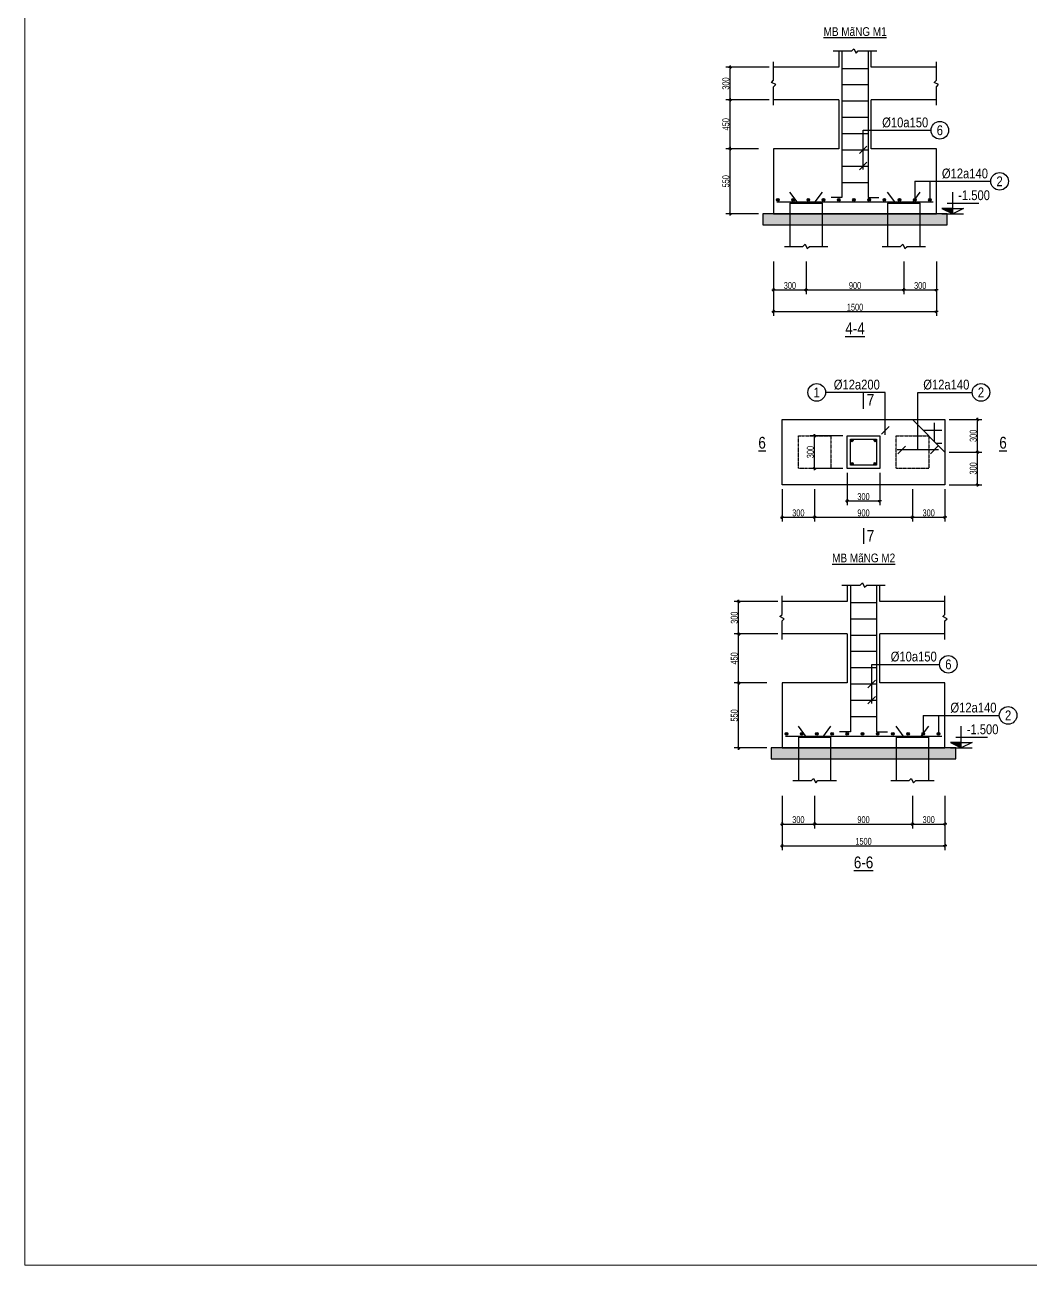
# Model space of a CAD drawing. Extents: x -79995 to 347433, y -157641 to 104789.
# Drawn here: x 248893 to 258151, y 6642 to 18065 of the extents above; entities that cross this region are included whole.
import ezdxf
from ezdxf.enums import TextEntityAlignment as Align

# ---------------------------------------------------------------- set-up
doc = ezdxf.new("R2010")
doc.units = 0
doc.linetypes.add('HIDDEN2', pattern=[0.1875, 0.125, -0.0625])
doc.layers.get('DEFPOINTS').update_dxf_attribs({"linetype": 'CONTINUOUS'})
for name, color, linetype in [('DIM', 1, 'CONTINUOUS'), ('STEEL', 4, 'CONTINUOUS'), ('TEXT', 7, 'CONTINUOUS')]:
    doc.layers.add(name, color=color, linetype=linetype)
doc.layers.add('TEXT NHỎ KC Dim - Ghi chú', color=3, linetype='CONTINUOUS', lineweight=18)
doc.styles.add('ARIAL', font='', dxfattribs={"width": 0.75})
doc.styles.add('ARIALH', font='', dxfattribs={"width": 0.75})
doc.styles.add('VNARIALH', font='', dxfattribs={"width": 0.75})
doc.styles.get('ARIAL').set_extended_font_data('RD Arial Narrow E')
doc.styles.get('ARIALH').set_extended_font_data('RD Arial NarrowH')
doc.styles.get('VNARIALH').set_extended_font_data('RD Arial NarrowH')
doc.dimstyles.new('DIM11', dxfattribs={"dimtxt": 63, "dimasz": 10.5, "dimexe": 40, "dimexo": 40, "dimgap": 7.875, "dimtad": 1, "dimdec": 0, "dimzin": 0, "dimdsep": 46, "dimtxsty": 'ARIAL', "dimblk": 'GACHCHEO', "dimcen": 0.09, "dimclre": 1, "dimclrt": 2, "dimadec": 0, "dimazin": 0, "dimtfac": 1, "dimtdec": 4, "dimtmove": 0, "dimatfit": 0, "dimldrblk": 'GACHCHEO', "dimfxl": 1, "dimtolj": 1, "dimtzin": 0, "dimarcsym": 0})

# ---------------------------------------------------------------- blocks, each defined once
blk = doc.blocks.new('GACHCHEO')
at = {"layer": 'DIM'}
for p, q in [((1.5, 0), (-1.5, 0)), ((0, 1.5), (0, -1.5))]:
    blk.add_line(p, q, dxfattribs=at)
at = {"layer": 'DIM', "color": 3}
blk.add_line((-1, -1), (1, 1), dxfattribs=at)
blk = doc.blocks.new('*D1883')
at = {"layer": 'DEFPOINTS', "color": 0, "transparency": 16777216}
for p in [(256166, 14280), (256466, 14280), (256466, 13980)]:
    blk.add_point(p, dxfattribs=at)
at = {"layer": 'TEXT', "color": 1, "lineweight": -2, "transparency": 16777216}
for p, q in [((256426, 14280), (256126, 14280)), ((256426, 13980), (256126, 13980))]:
    blk.add_line(p, q, dxfattribs=at)
at = {"layer": 'TEXT', "color": 0, "lineweight": -2, "transparency": 16777216}
blk.add_line((256166, 13990), (256166, 14269), dxfattribs=at)
at = {"layer": 'TEXT', "color": 0, "lineweight": -2, "transparency": 16777216, "xscale": 10.5, "yscale": 10.5, "zscale": 10.5}
for p, rotation in [((256166, 14280), 90), ((256166, 13980), 270)]:
    blk.add_blockref('GACHCHEO', p, dxfattribs=dict(at, rotation=rotation))
at = {"layer": 'TEXT', "color": 2, "transparency": 16777216, "insert": (256126, 14130), "char_height": 63, "attachment_point": 5, "rotation": 90, "style": 'ARIAL'}
blk.add_mtext('\\A1;300', dxfattribs=at)
blk = doc.blocks.new('*D1884')
at = {"layer": 'DEFPOINTS', "color": 0, "transparency": 16777216}
for p in [(256466, 13980), (256766, 13980), (256766, 13680)]:
    blk.add_point(p, dxfattribs=at)
at = {"layer": 'TEXT', "color": 1, "lineweight": -2, "transparency": 16777216}
for p, q in [((256466, 13940), (256466, 13640)), ((256766, 13940), (256766, 13640))]:
    blk.add_line(p, q, dxfattribs=at)
at = {"layer": 'TEXT', "color": 0, "lineweight": -2, "transparency": 16777216}
blk.add_line((256477, 13680), (256756, 13680), dxfattribs=at)
at = {"layer": 'TEXT', "color": 0, "lineweight": -2, "transparency": 16777216, "xscale": 10.5, "yscale": 10.5, "zscale": 10.5, "rotation": 180}
blk.add_blockref('GACHCHEO', (256466, 13680), dxfattribs=at)
at = {"layer": 'TEXT', "color": 0, "lineweight": -2, "transparency": 16777216, "xscale": 10.5, "yscale": 10.5, "zscale": 10.5}
blk.add_blockref('GACHCHEO', (256766, 13680), dxfattribs=at)
at = {"layer": 'TEXT', "color": 2, "transparency": 16777216, "insert": (256616, 13720), "char_height": 63, "attachment_point": 5, "style": 'ARIAL'}
blk.add_mtext('\\A1;300', dxfattribs=at)
blk = doc.blocks.new('*D1885')
at = {"layer": 'DEFPOINTS', "color": 0, "transparency": 16777216}
for p in [(255866, 13830), (256166, 13830), (256166, 13530)]:
    blk.add_point(p, dxfattribs=at)
at = {"layer": 'TEXT', "color": 1, "lineweight": -2, "transparency": 16777216}
for p, q in [((255866, 13790), (255866, 13490)), ((256166, 13790), (256166, 13490))]:
    blk.add_line(p, q, dxfattribs=at)
at = {"layer": 'TEXT', "color": 0, "lineweight": -2, "transparency": 16777216}
blk.add_line((255877, 13530), (256156, 13530), dxfattribs=at)
at = {"layer": 'TEXT', "color": 0, "lineweight": -2, "transparency": 16777216, "xscale": 10.5, "yscale": 10.5, "zscale": 10.5, "rotation": 180}
blk.add_blockref('GACHCHEO', (255866, 13530), dxfattribs=at)
at = {"layer": 'TEXT', "color": 0, "lineweight": -2, "transparency": 16777216, "xscale": 10.5, "yscale": 10.5, "zscale": 10.5}
blk.add_blockref('GACHCHEO', (256166, 13530), dxfattribs=at)
at = {"layer": 'TEXT', "color": 2, "transparency": 16777216, "insert": (256016, 13570), "char_height": 63, "attachment_point": 5, "style": 'ARIAL'}
blk.add_mtext('\\A1;300', dxfattribs=at)
blk = doc.blocks.new('*D1886')
at = {"layer": 'DEFPOINTS', "color": 0, "transparency": 16777216}
for p in [(256166, 13830), (257066, 13830), (257066, 13530)]:
    blk.add_point(p, dxfattribs=at)
at = {"layer": 'TEXT', "color": 1, "lineweight": -2, "transparency": 16777216}
for p, q in [((256166, 13790), (256166, 13490)), ((257066, 13790), (257066, 13490))]:
    blk.add_line(p, q, dxfattribs=at)
at = {"layer": 'TEXT', "color": 0, "lineweight": -2, "transparency": 16777216}
blk.add_line((256177, 13530), (257056, 13530), dxfattribs=at)
at = {"layer": 'TEXT', "color": 0, "lineweight": -2, "transparency": 16777216, "xscale": 10.5, "yscale": 10.5, "zscale": 10.5, "rotation": 180}
blk.add_blockref('GACHCHEO', (256166, 13530), dxfattribs=at)
at = {"layer": 'TEXT', "color": 0, "lineweight": -2, "transparency": 16777216, "xscale": 10.5, "yscale": 10.5, "zscale": 10.5}
blk.add_blockref('GACHCHEO', (257066, 13530), dxfattribs=at)
at = {"layer": 'TEXT', "color": 2, "transparency": 16777216, "insert": (256616, 13570), "char_height": 63, "attachment_point": 5, "style": 'ARIAL'}
blk.add_mtext('\\A1;900', dxfattribs=at)
blk = doc.blocks.new('*D1887')
at = {"layer": 'DEFPOINTS', "color": 0, "transparency": 16777216}
for p in [(257066, 13830), (257366, 13830), (257366, 13530)]:
    blk.add_point(p, dxfattribs=at)
at = {"layer": 'TEXT', "color": 1, "lineweight": -2, "transparency": 16777216}
for p, q in [((257066, 13790), (257066, 13490)), ((257366, 13790), (257366, 13490))]:
    blk.add_line(p, q, dxfattribs=at)
at = {"layer": 'TEXT', "color": 0, "lineweight": -2, "transparency": 16777216}
blk.add_line((257077, 13530), (257356, 13530), dxfattribs=at)
at = {"layer": 'TEXT', "color": 0, "lineweight": -2, "transparency": 16777216, "xscale": 10.5, "yscale": 10.5, "zscale": 10.5, "rotation": 180}
blk.add_blockref('GACHCHEO', (257066, 13530), dxfattribs=at)
at = {"layer": 'TEXT', "color": 0, "lineweight": -2, "transparency": 16777216, "xscale": 10.5, "yscale": 10.5, "zscale": 10.5}
blk.add_blockref('GACHCHEO', (257366, 13530), dxfattribs=at)
at = {"layer": 'TEXT', "color": 2, "transparency": 16777216, "insert": (257216, 13570), "char_height": 63, "attachment_point": 5, "style": 'ARIAL'}
blk.add_mtext('\\A1;300', dxfattribs=at)
blk = doc.blocks.new('*D1888')
at = {"layer": 'DEFPOINTS', "color": 0, "transparency": 16777216}
for p in [(257366, 14130), (257666, 14130), (257366, 13830)]:
    blk.add_point(p, dxfattribs=at)
at = {"layer": 'TEXT', "color": 1, "lineweight": -2, "transparency": 16777216}
for p, q in [((257406, 14130), (257706, 14130)), ((257406, 13830), (257706, 13830))]:
    blk.add_line(p, q, dxfattribs=at)
at = {"layer": 'TEXT', "color": 0, "lineweight": -2, "transparency": 16777216}
blk.add_line((257666, 13840), (257666, 14119), dxfattribs=at)
at = {"layer": 'TEXT', "color": 0, "lineweight": -2, "transparency": 16777216, "xscale": 10.5, "yscale": 10.5, "zscale": 10.5}
for p, rotation in [((257666, 14130), 90), ((257666, 13830), 270)]:
    blk.add_blockref('GACHCHEO', p, dxfattribs=dict(at, rotation=rotation))
at = {"layer": 'TEXT', "color": 2, "transparency": 16777216, "insert": (257626, 13980), "char_height": 63, "attachment_point": 5, "rotation": 90, "style": 'ARIAL'}
blk.add_mtext('\\A1;300', dxfattribs=at)
blk = doc.blocks.new('*D1889')
at = {"layer": 'DEFPOINTS', "color": 0, "transparency": 16777216}
for p in [(257366, 14430), (257666, 14430), (257366, 14130)]:
    blk.add_point(p, dxfattribs=at)
at = {"layer": 'TEXT', "color": 1, "lineweight": -2, "transparency": 16777216}
for p, q in [((257406, 14430), (257706, 14430)), ((257406, 14130), (257706, 14130))]:
    blk.add_line(p, q, dxfattribs=at)
at = {"layer": 'TEXT', "color": 0, "lineweight": -2, "transparency": 16777216}
blk.add_line((257666, 14140), (257666, 14419), dxfattribs=at)
at = {"layer": 'TEXT', "color": 0, "lineweight": -2, "transparency": 16777216, "xscale": 10.5, "yscale": 10.5, "zscale": 10.5}
for p, rotation in [((257666, 14430), 90), ((257666, 14130), 270)]:
    blk.add_blockref('GACHCHEO', p, dxfattribs=dict(at, rotation=rotation))
at = {"layer": 'TEXT', "color": 2, "transparency": 16777216, "insert": (257626, 14280), "char_height": 63, "attachment_point": 5, "rotation": 90, "style": 'ARIAL'}
blk.add_mtext('\\A1;300', dxfattribs=at)
blk = doc.blocks.new('*D1890')
at = {"layer": 'DEFPOINTS', "color": 0, "transparency": 16777216}
for p in [(255466, 12005), (255766, 12005), (255766, 11405)]:
    blk.add_point(p, dxfattribs=at)
at = {"layer": 'TEXT', "color": 1, "lineweight": -2, "transparency": 16777216}
for p, q in [((255726, 12005), (255426, 12005)), ((255726, 11405), (255426, 11405))]:
    blk.add_line(p, q, dxfattribs=at)
at = {"layer": 'TEXT', "color": 0, "lineweight": -2, "transparency": 16777216}
blk.add_line((255466, 11416), (255466, 11995), dxfattribs=at)
at = {"layer": 'TEXT', "color": 0, "lineweight": -2, "transparency": 16777216, "xscale": 10.5, "yscale": 10.5, "zscale": 10.5}
for p, rotation in [((255466, 12005), 90), ((255466, 11405), 270)]:
    blk.add_blockref('GACHCHEO', p, dxfattribs=dict(at, rotation=rotation))
at = {"layer": 'TEXT', "color": 2, "transparency": 16777216, "insert": (255426, 11705), "char_height": 63, "attachment_point": 5, "rotation": 90, "style": 'ARIAL'}
blk.add_mtext('\\A1;550', dxfattribs=at)
blk = doc.blocks.new('*D1891')
at = {"layer": 'DEFPOINTS', "color": 0, "transparency": 16777216}
for p in [(255866, 11005), (256166, 11005), (256166, 10705)]:
    blk.add_point(p, dxfattribs=at)
at = {"layer": 'TEXT', "color": 1, "lineweight": -2, "transparency": 16777216}
for p, q in [((255866, 10965), (255866, 10665)), ((256166, 10965), (256166, 10665))]:
    blk.add_line(p, q, dxfattribs=at)
at = {"layer": 'TEXT', "color": 0, "lineweight": -2, "transparency": 16777216}
blk.add_line((255877, 10705), (256156, 10705), dxfattribs=at)
at = {"layer": 'TEXT', "color": 0, "lineweight": -2, "transparency": 16777216, "xscale": 10.5, "yscale": 10.5, "zscale": 10.5, "rotation": 180}
blk.add_blockref('GACHCHEO', (255866, 10705), dxfattribs=at)
at = {"layer": 'TEXT', "color": 0, "lineweight": -2, "transparency": 16777216, "xscale": 10.5, "yscale": 10.5, "zscale": 10.5}
blk.add_blockref('GACHCHEO', (256166, 10705), dxfattribs=at)
at = {"layer": 'TEXT', "color": 2, "transparency": 16777216, "insert": (256016, 10745), "char_height": 63, "attachment_point": 5, "style": 'ARIAL'}
blk.add_mtext('\\A1;300', dxfattribs=at)
blk = doc.blocks.new('*D1892')
at = {"layer": 'DEFPOINTS', "color": 0, "transparency": 16777216}
for p in [(256166, 11005), (257066, 11005), (257066, 10705)]:
    blk.add_point(p, dxfattribs=at)
at = {"layer": 'TEXT', "color": 1, "lineweight": -2, "transparency": 16777216}
for p, q in [((256166, 10965), (256166, 10665)), ((257066, 10965), (257066, 10665))]:
    blk.add_line(p, q, dxfattribs=at)
at = {"layer": 'TEXT', "color": 0, "lineweight": -2, "transparency": 16777216}
blk.add_line((256177, 10705), (257056, 10705), dxfattribs=at)
at = {"layer": 'TEXT', "color": 0, "lineweight": -2, "transparency": 16777216, "xscale": 10.5, "yscale": 10.5, "zscale": 10.5, "rotation": 180}
blk.add_blockref('GACHCHEO', (256166, 10705), dxfattribs=at)
at = {"layer": 'TEXT', "color": 0, "lineweight": -2, "transparency": 16777216, "xscale": 10.5, "yscale": 10.5, "zscale": 10.5}
blk.add_blockref('GACHCHEO', (257066, 10705), dxfattribs=at)
at = {"layer": 'TEXT', "color": 2, "transparency": 16777216, "insert": (256616, 10745), "char_height": 63, "attachment_point": 5, "style": 'ARIAL'}
blk.add_mtext('\\A1;900', dxfattribs=at)
blk = doc.blocks.new('*D1893')
at = {"layer": 'DEFPOINTS', "color": 0, "transparency": 16777216}
for p in [(257066, 11005), (257366, 11005), (257366, 10705)]:
    blk.add_point(p, dxfattribs=at)
at = {"layer": 'TEXT', "color": 1, "lineweight": -2, "transparency": 16777216}
for p, q in [((257066, 10965), (257066, 10665)), ((257366, 10965), (257366, 10665))]:
    blk.add_line(p, q, dxfattribs=at)
at = {"layer": 'TEXT', "color": 0, "lineweight": -2, "transparency": 16777216}
blk.add_line((257077, 10705), (257356, 10705), dxfattribs=at)
at = {"layer": 'TEXT', "color": 0, "lineweight": -2, "transparency": 16777216, "xscale": 10.5, "yscale": 10.5, "zscale": 10.5, "rotation": 180}
blk.add_blockref('GACHCHEO', (257066, 10705), dxfattribs=at)
at = {"layer": 'TEXT', "color": 0, "lineweight": -2, "transparency": 16777216, "xscale": 10.5, "yscale": 10.5, "zscale": 10.5}
blk.add_blockref('GACHCHEO', (257366, 10705), dxfattribs=at)
at = {"layer": 'TEXT', "color": 2, "transparency": 16777216, "insert": (257216, 10745), "char_height": 63, "attachment_point": 5, "style": 'ARIAL'}
blk.add_mtext('\\A1;300', dxfattribs=at)
blk = doc.blocks.new('*D1894')
at = {"layer": 'DEFPOINTS', "color": 0, "transparency": 16777216}
for p in [(255866, 11005), (257366, 11005), (257366, 10505)]:
    blk.add_point(p, dxfattribs=at)
at = {"layer": 'TEXT', "color": 1, "lineweight": -2, "transparency": 16777216}
for p, q in [((255866, 10965), (255866, 10465)), ((257366, 10965), (257366, 10465))]:
    blk.add_line(p, q, dxfattribs=at)
at = {"layer": 'TEXT', "color": 0, "lineweight": -2, "transparency": 16777216}
blk.add_line((255877, 10505), (257356, 10505), dxfattribs=at)
at = {"layer": 'TEXT', "color": 0, "lineweight": -2, "transparency": 16777216, "xscale": 10.5, "yscale": 10.5, "zscale": 10.5, "rotation": 180}
blk.add_blockref('GACHCHEO', (255866, 10505), dxfattribs=at)
at = {"layer": 'TEXT', "color": 0, "lineweight": -2, "transparency": 16777216, "xscale": 10.5, "yscale": 10.5, "zscale": 10.5}
blk.add_blockref('GACHCHEO', (257366, 10505), dxfattribs=at)
at = {"layer": 'TEXT', "color": 2, "transparency": 16777216, "insert": (256616, 10545), "char_height": 63, "attachment_point": 5, "style": 'ARIAL'}
blk.add_mtext('\\A1;1500', dxfattribs=at)
blk = doc.blocks.new('*D2390')
at = {"layer": 'DEFPOINTS', "color": 0, "transparency": 16777216}
for p in [(255466, 12455), (255866, 12455), (255766, 12005)]:
    blk.add_point(p, dxfattribs=at)
at = {"layer": 'TEXT', "color": 1, "lineweight": -2, "transparency": 16777216}
for p, q in [((255826, 12455), (255426, 12455)), ((255726, 12005), (255426, 12005))]:
    blk.add_line(p, q, dxfattribs=at)
at = {"layer": 'TEXT', "color": 0, "lineweight": -2, "transparency": 16777216}
blk.add_line((255466, 12016), (255466, 12445), dxfattribs=at)
at = {"layer": 'TEXT', "color": 0, "lineweight": -2, "transparency": 16777216, "xscale": 10.5, "yscale": 10.5, "zscale": 10.5}
for p, rotation in [((255466, 12455), 90), ((255466, 12005), 270)]:
    blk.add_blockref('GACHCHEO', p, dxfattribs=dict(at, rotation=rotation))
at = {"layer": 'TEXT', "color": 2, "transparency": 16777216, "insert": (255426, 12230), "char_height": 63, "attachment_point": 5, "rotation": 90, "style": 'ARIAL'}
blk.add_mtext('\\A1;450', dxfattribs=at)
blk = doc.blocks.new('*D2391')
at = {"layer": 'DEFPOINTS', "color": 0, "transparency": 16777216}
for p in [(255466, 12755), (255866, 12755), (255866, 12455)]:
    blk.add_point(p, dxfattribs=at)
at = {"layer": 'TEXT', "color": 1, "lineweight": -2, "transparency": 16777216}
for p, q in [((255826, 12755), (255426, 12755)), ((255826, 12455), (255426, 12455))]:
    blk.add_line(p, q, dxfattribs=at)
at = {"layer": 'TEXT', "color": 0, "lineweight": -2, "transparency": 16777216}
blk.add_line((255466, 12466), (255466, 12745), dxfattribs=at)
at = {"layer": 'TEXT', "color": 0, "lineweight": -2, "transparency": 16777216, "xscale": 10.5, "yscale": 10.5, "zscale": 10.5}
for p, rotation in [((255466, 12755), 90), ((255466, 12455), 270)]:
    blk.add_blockref('GACHCHEO', p, dxfattribs=dict(at, rotation=rotation))
at = {"layer": 'TEXT', "color": 2, "transparency": 16777216, "insert": (255426, 12605), "char_height": 63, "attachment_point": 5, "rotation": 90, "style": 'ARIAL'}
blk.add_mtext('\\A1;300', dxfattribs=at)
blk = doc.blocks.new('*D2404')
at = {"layer": 'DEFPOINTS', "color": 0, "transparency": 16777216}
for p in [(255388, 16924), (255688, 16924), (255688, 16324)]:
    blk.add_point(p, dxfattribs=at)
at = {"layer": 'TEXT', "color": 1, "lineweight": -2, "transparency": 16777216}
for p, q in [((255648, 16924), (255348, 16924)), ((255648, 16324), (255348, 16324))]:
    blk.add_line(p, q, dxfattribs=at)
at = {"layer": 'TEXT', "color": 0, "lineweight": -2, "transparency": 16777216}
blk.add_line((255388, 16334), (255388, 16913), dxfattribs=at)
at = {"layer": 'TEXT', "color": 0, "lineweight": -2, "transparency": 16777216, "xscale": 10.5, "yscale": 10.5, "zscale": 10.5}
for p, rotation in [((255388, 16924), 90), ((255388, 16324), 270)]:
    blk.add_blockref('GACHCHEO', p, dxfattribs=dict(at, rotation=rotation))
at = {"layer": 'TEXT', "color": 2, "transparency": 16777216, "insert": (255348, 16624), "char_height": 63, "attachment_point": 5, "rotation": 90, "style": 'ARIAL'}
blk.add_mtext('\\A1;550', dxfattribs=at)
blk = doc.blocks.new('*D2405')
at = {"layer": 'DEFPOINTS', "color": 0, "transparency": 16777216}
for p in [(255788, 15924), (256088, 15924), (256088, 15624)]:
    blk.add_point(p, dxfattribs=at)
at = {"layer": 'TEXT', "color": 1, "lineweight": -2, "transparency": 16777216}
for p, q in [((255788, 15884), (255788, 15584)), ((256088, 15884), (256088, 15584))]:
    blk.add_line(p, q, dxfattribs=at)
at = {"layer": 'TEXT', "color": 0, "lineweight": -2, "transparency": 16777216}
blk.add_line((255798, 15624), (256077, 15624), dxfattribs=at)
at = {"layer": 'TEXT', "color": 0, "lineweight": -2, "transparency": 16777216, "xscale": 10.5, "yscale": 10.5, "zscale": 10.5, "rotation": 180}
blk.add_blockref('GACHCHEO', (255788, 15624), dxfattribs=at)
at = {"layer": 'TEXT', "color": 0, "lineweight": -2, "transparency": 16777216, "xscale": 10.5, "yscale": 10.5, "zscale": 10.5}
blk.add_blockref('GACHCHEO', (256088, 15624), dxfattribs=at)
at = {"layer": 'TEXT', "color": 2, "transparency": 16777216, "insert": (255938, 15664), "char_height": 63, "attachment_point": 5, "style": 'ARIAL'}
blk.add_mtext('\\A1;300', dxfattribs=at)
blk = doc.blocks.new('*D2406')
at = {"layer": 'DEFPOINTS', "color": 0, "transparency": 16777216}
for p in [(256088, 15924), (256988, 15924), (256988, 15624)]:
    blk.add_point(p, dxfattribs=at)
at = {"layer": 'TEXT', "color": 1, "lineweight": -2, "transparency": 16777216}
for p, q in [((256088, 15884), (256088, 15584)), ((256988, 15884), (256988, 15584))]:
    blk.add_line(p, q, dxfattribs=at)
at = {"layer": 'TEXT', "color": 0, "lineweight": -2, "transparency": 16777216}
blk.add_line((256098, 15624), (256977, 15624), dxfattribs=at)
at = {"layer": 'TEXT', "color": 0, "lineweight": -2, "transparency": 16777216, "xscale": 10.5, "yscale": 10.5, "zscale": 10.5, "rotation": 180}
blk.add_blockref('GACHCHEO', (256088, 15624), dxfattribs=at)
at = {"layer": 'TEXT', "color": 0, "lineweight": -2, "transparency": 16777216, "xscale": 10.5, "yscale": 10.5, "zscale": 10.5}
blk.add_blockref('GACHCHEO', (256988, 15624), dxfattribs=at)
at = {"layer": 'TEXT', "color": 2, "transparency": 16777216, "insert": (256538, 15664), "char_height": 63, "attachment_point": 5, "style": 'ARIAL'}
blk.add_mtext('\\A1;900', dxfattribs=at)
blk = doc.blocks.new('*D2407')
at = {"layer": 'DEFPOINTS', "color": 0, "transparency": 16777216}
for p in [(256988, 15924), (257288, 15924), (257288, 15624)]:
    blk.add_point(p, dxfattribs=at)
at = {"layer": 'TEXT', "color": 1, "lineweight": -2, "transparency": 16777216}
for p, q in [((256988, 15884), (256988, 15584)), ((257288, 15884), (257288, 15584))]:
    blk.add_line(p, q, dxfattribs=at)
at = {"layer": 'TEXT', "color": 0, "lineweight": -2, "transparency": 16777216}
blk.add_line((256998, 15624), (257277, 15624), dxfattribs=at)
at = {"layer": 'TEXT', "color": 0, "lineweight": -2, "transparency": 16777216, "xscale": 10.5, "yscale": 10.5, "zscale": 10.5, "rotation": 180}
blk.add_blockref('GACHCHEO', (256988, 15624), dxfattribs=at)
at = {"layer": 'TEXT', "color": 0, "lineweight": -2, "transparency": 16777216, "xscale": 10.5, "yscale": 10.5, "zscale": 10.5}
blk.add_blockref('GACHCHEO', (257288, 15624), dxfattribs=at)
at = {"layer": 'TEXT', "color": 2, "transparency": 16777216, "insert": (257138, 15664), "char_height": 63, "attachment_point": 5, "style": 'ARIAL'}
blk.add_mtext('\\A1;300', dxfattribs=at)
blk = doc.blocks.new('*D2408')
at = {"layer": 'DEFPOINTS', "color": 0, "transparency": 16777216}
for p in [(255788, 15924), (257288, 15924), (257288, 15424)]:
    blk.add_point(p, dxfattribs=at)
at = {"layer": 'TEXT', "color": 1, "lineweight": -2, "transparency": 16777216}
for p, q in [((255788, 15884), (255788, 15384)), ((257288, 15884), (257288, 15384))]:
    blk.add_line(p, q, dxfattribs=at)
at = {"layer": 'TEXT', "color": 0, "lineweight": -2, "transparency": 16777216}
blk.add_line((255798, 15424), (257277, 15424), dxfattribs=at)
at = {"layer": 'TEXT', "color": 0, "lineweight": -2, "transparency": 16777216, "xscale": 10.5, "yscale": 10.5, "zscale": 10.5, "rotation": 180}
blk.add_blockref('GACHCHEO', (255788, 15424), dxfattribs=at)
at = {"layer": 'TEXT', "color": 0, "lineweight": -2, "transparency": 16777216, "xscale": 10.5, "yscale": 10.5, "zscale": 10.5}
blk.add_blockref('GACHCHEO', (257288, 15424), dxfattribs=at)
at = {"layer": 'TEXT', "color": 2, "transparency": 16777216, "insert": (256538, 15464), "char_height": 63, "attachment_point": 5, "style": 'ARIAL'}
blk.add_mtext('\\A1;1500', dxfattribs=at)
blk = doc.blocks.new('*D2417')
at = {"layer": 'DEFPOINTS', "color": 0, "transparency": 16777216}
for p in [(255388, 17374), (255788, 17374), (255688, 16924)]:
    blk.add_point(p, dxfattribs=at)
at = {"layer": 'TEXT', "color": 1, "lineweight": -2, "transparency": 16777216}
for p, q in [((255748, 17374), (255348, 17374)), ((255648, 16924), (255348, 16924))]:
    blk.add_line(p, q, dxfattribs=at)
at = {"layer": 'TEXT', "color": 0, "lineweight": -2, "transparency": 16777216}
blk.add_line((255388, 16934), (255388, 17363), dxfattribs=at)
at = {"layer": 'TEXT', "color": 0, "lineweight": -2, "transparency": 16777216, "xscale": 10.5, "yscale": 10.5, "zscale": 10.5}
for p, rotation in [((255388, 17374), 90), ((255388, 16924), 270)]:
    blk.add_blockref('GACHCHEO', p, dxfattribs=dict(at, rotation=rotation))
at = {"layer": 'TEXT', "color": 2, "transparency": 16777216, "insert": (255348, 17149), "char_height": 63, "attachment_point": 5, "rotation": 90, "style": 'ARIAL'}
blk.add_mtext('\\A1;450', dxfattribs=at)
blk = doc.blocks.new('*D2418')
at = {"layer": 'DEFPOINTS', "color": 0, "transparency": 16777216}
for p in [(255388, 17674), (255788, 17674), (255788, 17374)]:
    blk.add_point(p, dxfattribs=at)
at = {"layer": 'TEXT', "color": 1, "lineweight": -2, "transparency": 16777216}
for p, q in [((255748, 17674), (255348, 17674)), ((255748, 17374), (255348, 17374))]:
    blk.add_line(p, q, dxfattribs=at)
at = {"layer": 'TEXT', "color": 0, "lineweight": -2, "transparency": 16777216}
blk.add_line((255388, 17384), (255388, 17663), dxfattribs=at)
at = {"layer": 'TEXT', "color": 0, "lineweight": -2, "transparency": 16777216, "xscale": 10.5, "yscale": 10.5, "zscale": 10.5}
for p, rotation in [((255388, 17674), 90), ((255388, 17374), 270)]:
    blk.add_blockref('GACHCHEO', p, dxfattribs=dict(at, rotation=rotation))
at = {"layer": 'TEXT', "color": 2, "transparency": 16777216, "insert": (255348, 17524), "char_height": 63, "attachment_point": 5, "rotation": 90, "style": 'ARIAL'}
blk.add_mtext('\\A1;300', dxfattribs=at)

msp = doc.modelspace()

# ---------------------------------------------------------------- hatches: boundary and pattern name
at = {"layer": 'TEXT'}
h = msp.add_hatch(color=4, dxfattribs=at)
edge = h.paths.add_edge_path()
edge.add_arc((255827.662, 16453.845), 12, 0, 180.0000004)
edge.add_arc((255827.662, 16453.845), 12, 180.0000004, 360)
h = msp.add_hatch(color=4, dxfattribs=at)
edge = h.paths.add_edge_path()
edge.add_arc((255967.662, 16453.845), 12, 0, 180.0000004)
edge.add_arc((255967.662, 16453.845), 12, 180.0000004, 360)
h = msp.add_hatch(color=4, dxfattribs=at)
edge = h.paths.add_edge_path()
edge.add_arc((256107.662, 16453.845), 12, 0, 180.0000004)
edge.add_arc((256107.662, 16453.845), 12, 180.0000004, 360)
h = msp.add_hatch(color=4, dxfattribs=at)
edge = h.paths.add_edge_path()
edge.add_arc((256247.662, 16453.845), 12, 0, 180.0000004)
edge.add_arc((256247.662, 16453.845), 12, 180.0000004, 360)
h = msp.add_hatch(color=4, dxfattribs=at)
edge = h.paths.add_edge_path()
edge.add_arc((256387.662, 16453.845), 12, 0, 180.0000004)
edge.add_arc((256387.662, 16453.845), 12, 180.0000004, 360)
h = msp.add_hatch(color=4, dxfattribs=at)
edge = h.paths.add_edge_path()
edge.add_arc((256527.662, 16453.845), 12, 0, 180.0000004)
edge.add_arc((256527.662, 16453.845), 12, 180.0000004, 360)
h = msp.add_hatch(color=4, dxfattribs=at)
edge = h.paths.add_edge_path()
edge.add_arc((256667.662, 16453.845), 12, 0, 180.0000004)
edge.add_arc((256667.662, 16453.845), 12, 180.0000004, 360)
h = msp.add_hatch(color=4, dxfattribs=at)
edge = h.paths.add_edge_path()
edge.add_arc((256807.662, 16453.845), 12, 0, 180.0000004)
edge.add_arc((256807.662, 16453.845), 12, 180.0000004, 360)
h = msp.add_hatch(color=4, dxfattribs=at)
edge = h.paths.add_edge_path()
edge.add_arc((256947.662, 16453.845), 12, 0, 180.0000004)
edge.add_arc((256947.662, 16453.845), 12, 180.0000004, 360)
h = msp.add_hatch(color=4, dxfattribs=at)
edge = h.paths.add_edge_path()
edge.add_arc((257087.662, 16453.845), 12, 0, 180.0000004)
edge.add_arc((257087.662, 16453.845), 12, 180.0000004, 360)
h = msp.add_hatch(color=4, dxfattribs=at)
edge = h.paths.add_edge_path()
edge.add_arc((257227.662, 16453.845), 12, 0, 180.0000004)
edge.add_arc((257227.662, 16453.845), 12, 180.0000004, 360)
for color, points in [(1, [(257337.662, 16373.845), (257437.662, 16323.845), (257437.662, 16373.845), (257337.662, 16373.845)]), (7, [(255687.662, 16323.845), (255687.662, 16223.845), (257387.662, 16223.845), (257387.662, 16323.845), (255687.662, 16323.845)]), (1, [(257416.187, 11455.205), (257516.187, 11405.205), (257516.187, 11455.205), (257416.187, 11455.205)]), (7, [(255766.187, 11405.205), (255766.187, 11305.205), (257466.187, 11305.205), (257466.187, 11405.205), (255766.187, 11405.205)])]:
    msp.add_hatch(color=color, dxfattribs=at).paths.add_polyline_path(points)
h = msp.add_hatch(color=4, dxfattribs=at)
edge = h.paths.add_edge_path()
edge.add_arc((256508.187, 14237.851), 12, 179.9999996, 360, ccw=False)
edge.add_arc((256508.187, 14237.851), 12, 0, 179.9999996, ccw=False)
h = msp.add_hatch(color=4, dxfattribs=at)
edge = h.paths.add_edge_path()
edge.add_arc((256724.187, 14237.851), 12, 179.9999996, 360, ccw=False)
edge.add_arc((256724.187, 14237.851), 12, 0, 179.9999996, ccw=False)
h = msp.add_hatch(color=4, dxfattribs=at)
edge = h.paths.add_edge_path()
edge.add_arc((256508.187, 14021.851), 12, 0, 180.0000004)
edge.add_arc((256508.187, 14021.851), 12, 180.0000004, 360)
h = msp.add_hatch(color=4, dxfattribs=at)
edge = h.paths.add_edge_path()
edge.add_arc((256724.187, 14021.851), 12, 0, 180.0000004)
edge.add_arc((256724.187, 14021.851), 12, 180.0000004, 360)
h = msp.add_hatch(color=4, dxfattribs=at)
edge = h.paths.add_edge_path()
edge.add_arc((255906.187, 11535.205), 12, 0, 180.0000004)
edge.add_arc((255906.187, 11535.205), 12, 180.0000004, 360)
h = msp.add_hatch(color=4, dxfattribs=at)
edge = h.paths.add_edge_path()
edge.add_arc((256046.187, 11535.205), 12, 0, 180.0000004)
edge.add_arc((256046.187, 11535.205), 12, 180.0000004, 360)
h = msp.add_hatch(color=4, dxfattribs=at)
edge = h.paths.add_edge_path()
edge.add_arc((256186.187, 11535.205), 12, 0, 180.0000004)
edge.add_arc((256186.187, 11535.205), 12, 180.0000004, 360)
h = msp.add_hatch(color=4, dxfattribs=at)
edge = h.paths.add_edge_path()
edge.add_arc((256326.187, 11535.205), 12, 0, 180.0000004)
edge.add_arc((256326.187, 11535.205), 12, 180.0000004, 360)
h = msp.add_hatch(color=4, dxfattribs=at)
edge = h.paths.add_edge_path()
edge.add_arc((256466.187, 11535.205), 12, 0, 180.0000004)
edge.add_arc((256466.187, 11535.205), 12, 180.0000004, 360)
h = msp.add_hatch(color=4, dxfattribs=at)
edge = h.paths.add_edge_path()
edge.add_arc((256606.187, 11535.205), 12, 0, 180.0000004)
edge.add_arc((256606.187, 11535.205), 12, 180.0000004, 360)
h = msp.add_hatch(color=4, dxfattribs=at)
edge = h.paths.add_edge_path()
edge.add_arc((256746.187, 11535.205), 12, 0, 180.0000004)
edge.add_arc((256746.187, 11535.205), 12, 180.0000004, 360)
h = msp.add_hatch(color=4, dxfattribs=at)
edge = h.paths.add_edge_path()
edge.add_arc((256886.187, 11535.205), 12, 0, 180.0000004)
edge.add_arc((256886.187, 11535.205), 12, 180.0000004, 360)
h = msp.add_hatch(color=4, dxfattribs=at)
edge = h.paths.add_edge_path()
edge.add_arc((257026.187, 11535.205), 12, 0, 180.0000004)
edge.add_arc((257026.187, 11535.205), 12, 180.0000004, 360)
h = msp.add_hatch(color=4, dxfattribs=at)
edge = h.paths.add_edge_path()
edge.add_arc((257166.187, 11535.205), 12, 0, 180.0000004)
edge.add_arc((257166.187, 11535.205), 12, 180.0000004, 360)
h = msp.add_hatch(color=4, dxfattribs=at)
edge = h.paths.add_edge_path()
edge.add_arc((257306.187, 11535.205), 12, 0, 180.0000004)
edge.add_arc((257306.187, 11535.205), 12, 180.0000004, 360)

# ---------------------------------------------------------------- linework, layer by layer
at = {"layer": 'TEXT', "color": 7}
for p, q in [((256337.662, 17823.845), (256507.662, 17823.845)), ((256387.662, 17823.845), (256387.662, 17673.845)), ((256507.662, 17823.845), (256527.662, 17843.845)), ((256527.662, 17843.845), (256547.662, 17803.845)), ((256547.662, 17803.845), (256567.662, 17823.845)), ((256567.662, 17823.845), (256737.662, 17823.845)), ((256687.662, 17673.845), (256687.662, 17823.845)), ((255787.662, 17553.845), (255787.662, 17723.845)), ((257287.662, 17553.845), (257287.662, 17723.845)), ((256387.662, 17673.845), (255787.662, 17673.845)), ((257287.662, 17673.845), (256687.662, 17673.845)), ((255767.662, 17533.845), (255787.662, 17553.845)), ((255807.662, 17513.845), (255767.662, 17533.845)), ((255787.662, 17493.845), (255807.662, 17513.845)), ((255787.662, 17323.845), (255787.662, 17493.845)), ((257267.662, 17533.845), (257287.662, 17553.845)), ((257307.662, 17513.845), (257267.662, 17533.845)), ((257287.662, 17493.845), (257307.662, 17513.845)), ((257287.662, 17323.845), (257287.662, 17493.845)), ((256387.662, 17373.845), (255787.662, 17373.845)), ((256387.662, 17373.845), (256387.662, 16923.845)), ((257287.662, 17373.845), (256687.662, 17373.845)), ((256687.662, 16923.845), (256687.662, 17373.845)), ((256387.662, 17123.845), (256387.662, 16923.845)), ((256687.662, 16923.845), (256687.662, 17123.845)), ((256387.662, 16923.845), (255787.662, 16923.845)), ((255787.662, 16923.845), (255787.662, 16323.845)), ((257287.662, 16923.845), (256687.662, 16923.845)), ((257287.662, 16323.845), (257287.662, 16923.845)), ((255787.662, 16323.845), (257287.662, 16323.845)), ((257066.187, 14429.851), (257366.187, 14129.851)), ((256586.187, 12905.205), (256606.187, 12925.205)), ((256606.187, 12925.205), (256626.187, 12885.205)), ((255866.187, 12635.205), (255866.187, 12805.205)), ((256416.187, 12905.205), (256586.187, 12905.205)), ((256466.187, 12905.205), (256466.187, 12755.205)), ((256626.187, 12885.205), (256646.187, 12905.205)), ((256646.187, 12905.205), (256816.187, 12905.205)), ((256766.187, 12755.205), (256766.187, 12905.205)), ((257366.187, 12635.205), (257366.187, 12805.205)), ((256466.187, 12755.205), (255866.187, 12755.205)), ((257366.187, 12755.205), (256766.187, 12755.205)), ((255846.187, 12615.205), (255866.187, 12635.205)), ((255886.187, 12595.205), (255846.187, 12615.205)), ((255866.187, 12575.205), (255886.187, 12595.205)), ((255866.187, 12405.205), (255866.187, 12575.205)), ((257346.187, 12615.205), (257366.187, 12635.205)), ((257386.187, 12595.205), (257346.187, 12615.205)), ((257366.187, 12575.205), (257386.187, 12595.205)), ((257366.187, 12405.205), (257366.187, 12575.205)), ((256466.187, 12455.205), (255866.187, 12455.205)), ((256466.187, 12455.205), (256466.187, 12005.205)), ((257366.187, 12455.205), (256766.187, 12455.205)), ((256766.187, 12005.205), (256766.187, 12455.205)), ((256466.187, 12205.205), (256466.187, 12005.205)), ((256766.187, 12005.205), (256766.187, 12205.205)), ((256466.187, 12005.205), (255866.187, 12005.205)), ((255866.187, 12005.205), (255866.187, 11405.205)), ((257366.187, 12005.205), (256766.187, 12005.205)), ((257366.187, 11405.205), (257366.187, 12005.205)), ((255866.187, 11405.205), (257366.187, 11405.205))]:
    msp.add_line(p, q, dxfattribs=at)
at = {"layer": 'TEXT', "color": 4}
for p, q in [((256417.662, 17823.845), (256417.662, 16473.845)), ((256657.662, 17823.845), (256657.662, 16473.845)), ((256417.662, 17663.845), (256657.662, 17663.845)), ((256417.662, 17513.845), (256657.662, 17513.845)), ((256417.662, 17363.845), (256657.662, 17363.845)), ((256417.662, 17213.845), (256657.662, 17213.845)), ((256417.662, 17123.845), (256417.662, 16473.845)), ((256417.662, 17063.845), (256657.662, 17063.845)), ((256657.662, 17123.845), (256657.662, 16473.845)), ((256417.662, 16913.845), (256657.662, 16913.845)), ((256417.662, 16763.845), (256657.662, 16763.845)), ((256417.662, 16613.845), (256657.662, 16613.845)), ((256012.662, 16423.845), (255937.662, 16523.845)), ((256162.662, 16423.845), (256237.662, 16523.845)), ((256417.662, 16473.845), (256317.662, 16473.845)), ((256657.662, 16473.845), (256757.662, 16473.845)), ((256912.662, 16423.845), (256837.662, 16523.845)), ((257062.662, 16423.845), (257137.662, 16523.845)), ((255817.662, 16433.845), (257257.662, 16433.845)), ((256616.187, 14529.851), (256616.187, 14673.851)), ((257266.187, 14399.851), (257266.187, 14229.851)), ((257336.187, 14329.851), (257166.187, 14329.851)), ((257336.187, 14209.851), (257286.187, 14209.851)), ((256616.187, 13429.851), (256616.187, 13285.851)), ((256496.187, 12905.205), (256496.187, 11555.205)), ((256736.187, 12905.205), (256736.187, 11555.205)), ((256496.187, 12745.205), (256736.187, 12745.205)), ((256496.187, 12595.205), (256736.187, 12595.205)), ((256496.187, 12445.205), (256736.187, 12445.205)), ((256496.187, 12295.205), (256736.187, 12295.205)), ((256496.187, 12205.205), (256496.187, 11555.205)), ((256496.187, 12145.205), (256736.187, 12145.205)), ((256736.187, 12205.205), (256736.187, 11555.205)), ((256496.187, 11995.205), (256736.187, 11995.205)), ((256496.187, 11845.205), (256736.187, 11845.205)), ((256496.187, 11695.205), (256736.187, 11695.205)), ((256091.187, 11505.205), (256016.187, 11605.205)), ((256241.187, 11505.205), (256316.187, 11605.205)), ((256496.187, 11555.205), (256396.187, 11555.205)), ((256736.187, 11555.205), (256836.187, 11555.205)), ((256991.187, 11505.205), (256916.187, 11605.205)), ((257141.187, 11505.205), (257216.187, 11605.205)), ((255896.187, 11515.205), (257336.187, 11515.205))]:
    msp.add_line(p, q, dxfattribs=at)
at = {"layer": 'TEXT', "color": 1}
for p, q in [((256612.662, 16733.845), (256612.662, 17093.845)), ((256612.662, 17093.845), (257237.84, 17093.845)), ((257087.662, 16623.845), (257087.662, 16453.845)), ((257087.662, 16623.845), (257787.84, 16623.845)), ((257227.662, 16623.845), (257227.662, 16453.845)), ((257437.662, 16323.845), (257437.662, 16523.845)), ((257337.662, 16373.845), (257537.662, 16373.845)), ((257337.662, 16373.845), (257437.662, 16323.845)), ((257387.662, 16423.845), (257678.596, 16423.845)), ((257537.662, 16373.845), (257437.662, 16323.845)), ((257337.662, 16323.845), (257537.662, 16323.845)), ((256816.187, 14679.851), (256266.008, 14679.851)), ((256816.187, 14289.851), (256816.187, 14679.851)), ((257116.187, 14149.851), (257116.187, 14679.851)), ((257116.187, 14679.851), (257616.366, 14679.851)), ((257306.187, 14149.851), (256926.187, 14149.851)), ((256691.187, 11815.205), (256691.187, 12175.205)), ((256691.187, 12175.205), (257316.366, 12175.205)), ((257166.187, 11705.205), (257166.187, 11535.205)), ((257166.187, 11705.205), (257866.366, 11705.205)), ((257306.187, 11705.205), (257306.187, 11535.205)), ((257516.187, 11405.205), (257516.187, 11605.205)), ((257416.187, 11455.205), (257616.187, 11455.205)), ((257416.187, 11455.205), (257516.187, 11405.205)), ((257466.187, 11505.205), (257757.121, 11505.205)), ((257616.187, 11455.205), (257516.187, 11405.205)), ((257416.187, 11405.205), (257616.187, 11405.205))]:
    msp.add_line(p, q, dxfattribs=at)
at = {"layer": 'TEXT', "color": 3}
for p, q in [((256577.662, 16878.845), (256647.662, 16948.845)), ((256577.662, 16728.845), (256647.662, 16798.845)), ((255937.662, 16423.845), (256237.662, 16423.845)), ((255937.662, 16423.845), (255937.662, 16023.845)), ((256237.662, 16023.845), (256237.662, 16423.845)), ((256837.662, 16423.845), (257137.662, 16423.845)), ((256837.662, 16423.845), (256837.662, 16023.845)), ((257137.662, 16023.845), (257137.662, 16423.845)), ((255887.662, 16023.845), (256057.662, 16023.845)), ((256057.662, 16023.845), (256077.662, 16043.845)), ((256077.662, 16043.845), (256097.662, 16003.845)), ((256097.662, 16003.845), (256117.662, 16023.845)), ((256117.662, 16023.845), (256287.662, 16023.845)), ((256787.662, 16023.845), (256957.662, 16023.845)), ((256957.662, 16023.845), (256977.662, 16043.845)), ((256977.662, 16043.845), (256997.662, 16003.845)), ((256997.662, 16003.845), (257017.662, 16023.845)), ((257017.662, 16023.845), (257187.662, 16023.845)), ((256781.187, 14294.851), (256851.187, 14364.851)), ((256931.187, 14114.851), (257001.187, 14184.851)), ((257231.187, 14114.851), (257301.187, 14184.851)), ((256656.187, 11960.205), (256726.187, 12030.205)), ((256656.187, 11810.205), (256726.187, 11880.205)), ((256016.187, 11505.205), (256316.187, 11505.205)), ((256016.187, 11505.205), (256016.187, 11105.205)), ((256316.187, 11105.205), (256316.187, 11505.205)), ((256916.187, 11505.205), (257216.187, 11505.205)), ((256916.187, 11505.205), (256916.187, 11105.205)), ((257216.187, 11105.205), (257216.187, 11505.205)), ((255966.187, 11105.205), (256136.187, 11105.205)), ((256136.187, 11105.205), (256156.187, 11125.205)), ((256156.187, 11125.205), (256176.187, 11085.205)), ((256176.187, 11085.205), (256196.187, 11105.205)), ((256196.187, 11105.205), (256366.187, 11105.205)), ((256866.187, 11105.205), (257036.187, 11105.205)), ((257036.187, 11105.205), (257056.187, 11125.205)), ((257056.187, 11125.205), (257076.187, 11085.205)), ((257076.187, 11085.205), (257096.187, 11105.205)), ((257096.187, 11105.205), (257266.187, 11105.205))]:
    msp.add_line(p, q, dxfattribs=at)
at = {"layer": 'TEXT', "color": 1}
for points in [[(257337.662, 16373.845), (257437.662, 16323.845), (257437.662, 16373.845), (257337.662, 16373.845)], [(257416.187, 11455.205), (257516.187, 11405.205), (257516.187, 11455.205), (257416.187, 11455.205)]]:
    msp.add_lwpolyline(points, dxfattribs=at)
at = {"layer": 'TEXT', "color": 7}
for points in [[(255687.662, 16323.845), (255687.662, 16223.845), (257387.662, 16223.845), (257387.662, 16323.845), (255687.662, 16323.845)], [(255866.187, 13829.851), (255866.187, 14429.851), (257366.187, 14429.851), (257366.187, 13829.851), (255866.187, 13829.851)], [(255766.187, 11405.205), (255766.187, 11305.205), (257466.187, 11305.205), (257466.187, 11405.205), (255766.187, 11405.205)]]:
    msp.add_lwpolyline(points, dxfattribs=at)
at = {"layer": 'TEXT', "color": 3, "linetype": 'HIDDEN2'}
for points in [[(256016.187, 13979.851), (256016.187, 14279.851), (256316.187, 14279.851), (256316.187, 13979.851), (256016.187, 13979.851)], [(256916.187, 13979.851), (256916.187, 14279.851), (257216.187, 14279.851), (257216.187, 13979.851), (256916.187, 13979.851)]]:
    msp.add_lwpolyline(points, dxfattribs=at)
at = {"layer": 'TEXT', "color": 5}
msp.add_lwpolyline([(256466.187, 13979.851), (256466.187, 14279.851), (256766.187, 14279.851), (256766.187, 13979.851), (256466.187, 13979.851)], dxfattribs=at)
at = {"layer": 'TEXT', "color": 4}
msp.add_lwpolyline([(256496.187, 14009.851), (256496.187, 14249.851), (256736.187, 14249.851), (256736.187, 14009.851), (256496.187, 14009.851)], dxfattribs=at)
at = {"layer": 'TEXT', "color": 1}
for centre in [(257318.84, 17093.845), (257868.84, 16623.845), (256185.008, 14679.851), (257697.366, 14679.851), (257397.366, 12175.205), (257947.366, 11705.205)]:
    msp.add_circle(centre, 81, dxfattribs=at)
at = {"layer": 'TEXT', "color": 4}
for centre in [(255827.662, 16453.845), (255967.662, 16453.845), (256107.662, 16453.845), (256247.662, 16453.845), (256387.662, 16453.845), (256527.662, 16453.845), (256667.662, 16453.845), (256807.662, 16453.845), (256947.662, 16453.845), (257087.662, 16453.845), (257227.662, 16453.845), (256508.187, 14237.851), (256724.187, 14237.851), (256508.187, 14021.851), (256724.187, 14021.851), (255906.187, 11535.205), (256046.187, 11535.205), (256186.187, 11535.205), (256326.187, 11535.205), (256466.187, 11535.205), (256606.187, 11535.205), (256746.187, 11535.205), (256886.187, 11535.205), (257026.187, 11535.205), (257166.187, 11535.205), (257306.187, 11535.205)]:
    msp.add_circle(centre, 12, dxfattribs=at)
at = {"layer": 'TEXT NHỎ KC Dim - Ghi chú'}
msp.add_lwpolyline([(248892.87, 29871.297), (272456.358, 29871.297), (272456.358, 6642.094), (248892.87, 6642.094)], close=True, dxfattribs=at)

# ---------------------------------------------------------------- texts
at = {"layer": 'STEEL', "color": 4, "style": 'ARIALH'}
for s, p in [('%%UMB MãNG M1', (256248.548, 17938.657)), ('%%UMB MãNG M2', (256327.073, 13091.262))]:
    msp.add_text(s, height=80, dxfattribs=at).set_placement(p, align=Align.BOTTOM_LEFT)
at = {"layer": 'TEXT', "color": 2, "style": 'ARIAL'}
for s, p in [('%%c10a150', (256787.662, 17093.845)), ('%%c12a140', (257337.662, 16623.845)), ('-1.500', (257487.662, 16423.845)), ('%%c12a140', (257166.187, 14679.851)), ('%%c10a150', (256866.187, 12175.205)), ('%%c12a140', (257416.187, 11705.205)), ('-1.500', (257566.187, 11505.205))]:
    msp.add_text(s, height=90, dxfattribs=at).set_placement(p, align=Align.BOTTOM_LEFT)
for s, p in [('6', (257318.84, 17048.845)), ('2', (257868.84, 16578.845)), ('1', (256185.008, 14634.851)), ('2', (257697.366, 14634.851)), ('6', (257397.366, 12130.205)), ('2', (257947.366, 11660.205))]:
    msp.add_text(s, height=90, dxfattribs=at).set_placement(p, align=Align.CENTER)
at = {"layer": 'TEXT', "color": 4, "style": 'VNARIALH'}
for s, p in [('%%U4-4', (256537.662, 15323.845)), ('%%U6-6', (256616.187, 10405.205))]:
    msp.add_text(s, height=108, dxfattribs=at).set_placement(p, align=Align.TOP_CENTER)
at = {"layer": 'TEXT', "color": 2, "style": 'ARIAL'}
msp.add_text('%%c12a200', height=90, dxfattribs=at).set_placement((256766.187, 14679.851), align=Align.BOTTOM_RIGHT)
at = {"layer": 'TEXT', "color": 4, "style": 'VNARIALH'}
for p in [(256646.187, 14556.851), (256646.187, 13303.851)]:
    msp.add_text('7', height=108, dxfattribs=at).set_placement(p)
msp.add_text('%%U6', height=108, dxfattribs=at).set_placement((255716.187, 14129.851), align=Align.BOTTOM_RIGHT)
msp.add_text('%%U6', height=108, dxfattribs=at).set_placement((257866.187, 14129.851), align=Align.BOTTOM_LEFT)

# ---------------------------------------------------------------- dimensions: what is measured, and where the dimension line sits
at = {"layer": 'TEXT', "color": 1}
for base, p1, p2, picture, middle in [((255387.662, 17673.845), (255787.662, 17373.845), (255787.662, 17673.845), '*D2418', (255347.599, 17523.845)), ((255387.662, 17373.845), (255687.662, 16923.845), (255787.662, 17373.845), '*D2417', (255347.621, 17148.845)), ((255466.187, 12755.205), (255866.187, 12455.205), (255866.187, 12755.205), '*D2391', (255426.124, 12605.205)), ((255466.187, 12455.205), (255766.187, 12005.205), (255866.187, 12455.205), '*D2390', (255426.146, 12230.205))]:
    dim = msp.add_linear_dim(base=base, p1=p1, p2=p2, angle=270, dimstyle='DIM11', dxfattribs=at)
    dim.commit()
    dim.dimension.update_dxf_attribs({"geometry": picture, "text_midpoint": middle})
for p1, p2, distance, text, picture, middle in [((255687.662, 16323.845), (255687.662, 16923.845), 300, '550', '*D2404', (255347.621, 16623.845)), ((255787.662, 15923.845), (256087.662, 15923.845), -300, '300', '*D2405', (255937.662, 15663.907)), ((255787.662, 15923.845), (257287.662, 15923.845), -500, '1500', '*D2408', (256537.662, 15463.886)), ((256087.662, 15923.845), (256987.662, 15923.845), -300, '900', '*D2406', (256537.662, 15663.886)), ((256987.662, 15923.845), (257287.662, 15923.845), -300, '300', '*D2407', (257137.662, 15663.907)), ((257366.187, 14129.851), (257366.187, 14429.851), -300, '300', '*D1889', (257626.124, 14279.851)), ((256466.187, 13979.851), (256466.187, 14279.851), 300, '300', '*D1883', (256126.124, 14129.851)), ((257366.187, 13829.851), (257366.187, 14129.851), -300, '300', '*D1888', (257626.124, 13979.851)), ((256466.187, 13979.851), (256766.187, 13979.851), -300, '300', '*D1884', (256616.187, 13719.914)), ((255866.187, 13829.851), (256166.187, 13829.851), -300, '300', '*D1885', (256016.187, 13569.914)), ((256166.187, 13829.851), (257066.187, 13829.851), -300, '900', '*D1886', (256616.187, 13569.892)), ((257066.187, 13829.851), (257366.187, 13829.851), -300, '300', '*D1887', (257216.187, 13569.914)), ((255766.187, 11405.205), (255766.187, 12005.205), 300, '550', '*D1890', (255426.146, 11705.205)), ((255866.187, 11005.205), (256166.187, 11005.205), -300, '300', '*D1891', (256016.187, 10745.268)), ((255866.187, 11005.205), (257366.187, 11005.205), -500, '1500', '*D1894', (256616.187, 10545.246)), ((256166.187, 11005.205), (257066.187, 11005.205), -300, '900', '*D1892', (256616.187, 10745.246)), ((257066.187, 11005.205), (257366.187, 11005.205), -300, '300', '*D1893', (257216.187, 10745.268))]:
    dim = msp.add_aligned_dim(p1=p1, p2=p2, distance=distance, text=text, dimstyle='DIM11', dxfattribs=at)
    dim.commit()
    dim.dimension.update_dxf_attribs({"geometry": picture, "text_midpoint": middle})

doc.saveas('drawing.dxf')
